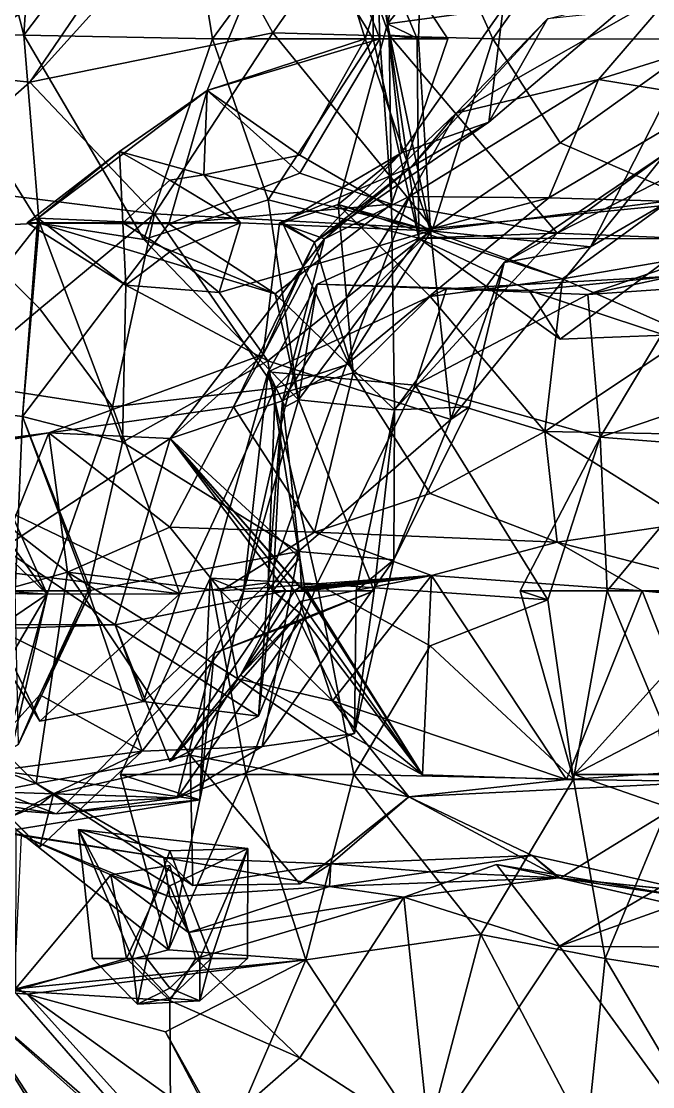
# Model space of a CAD drawing. Extents: x 290034 to 295698, y 4553723 to 4561693.
# Drawn here: x 291581.7 to 291642.9, y 4554101.5 to 4554204.7 of the extents above; entities that cross this region are included whole.
import ezdxf

# ---------------------------------------------------------------- set-up
doc = ezdxf.new("R2010")
doc.units = 0
doc.layers.add('Au_ppm_Pref_-_0_2', color=7, linetype='CONTINUOUS')

msp = doc.modelspace()

# ---------------------------------------------------------------- linework, layer by layer
at = {"layer": 'Au_ppm_Pref_-_0_2'}
for points in [[(291600.24, 4554202.98, 1851.13), (291581.96, 4554203.34, 1847.26), (291596.99, 4554223.21, 1848.09)], [(291596.99, 4554223.21, 1848.09), (291581.96, 4554203.34, 1847.26), (291583.1, 4554220.79, 1847.13)], [(291608.73, 4554214.54, 1850.98), (291600.24, 4554202.98, 1851.13), (291596.99, 4554223.21, 1848.09)], [(291617.37, 4554203.33, 1841.21), (291615.85, 4554213.05, 1847.13), (291610.17, 4554223.35, 1841.2)], [(291617.37, 4554203.33, 1841.21), (291610.17, 4554223.35, 1841.2), (291616.14, 4554213.46, 1835.25)], [(291618.92, 4554221.85, 1774.33), (291598.84, 4554216.85, 1778.45), (291606.11, 4554203.57, 1774.91)], [(291627.41, 4554202.98, 1772.78), (291618.92, 4554221.85, 1774.33), (291606.11, 4554203.57, 1774.91)], [(291628.43, 4554205.97, 1810.51), (291617.22, 4554204.45, 1817.51), (291631.99, 4554222.59, 1817.15)], [(291631.99, 4554222.59, 1817.15), (291617.22, 4554204.45, 1817.51), (291620.8, 4554220.85, 1823.25)], [(291638.33, 4554218.37, 1771.34), (291618.92, 4554221.85, 1774.33), (291627.41, 4554202.98, 1772.78)], [(291577.48, 4554220.79, 1844.04), (291581.96, 4554203.34, 1847.26), (291571.96, 4554203.54, 1840.54)], [(291581.96, 4554203.34, 1847.26), (291577.48, 4554220.79, 1844.04), (291583.1, 4554220.79, 1847.13)], [(291599.73, 4554197.97, 1828.36), (291616.46, 4554202.98, 1831.6), (291609.36, 4554221.24, 1828.98)], [(291609.36, 4554221.24, 1828.98), (291615.05, 4554202.98, 1826.35), (291599.73, 4554197.97, 1828.36)], [(291616.46, 4554202.98, 1831.6), (291616.14, 4554213.46, 1835.25), (291609.36, 4554221.24, 1828.98)], [(291615.05, 4554202.98, 1826.35), (291609.36, 4554221.24, 1828.98), (291620.8, 4554220.85, 1823.25)], [(291615.05, 4554202.98, 1826.35), (291620.8, 4554220.85, 1823.25), (291620.2, 4554202.98, 1823.37)], [(291620.2, 4554202.98, 1823.37), (291620.8, 4554220.85, 1823.25), (291617.22, 4554204.45, 1817.51)], [(291653.54, 4554220.79, 1767.29), (291638.33, 4554218.37, 1771.34), (291647.96, 4554202.96, 1770.44)], [(291647.96, 4554202.96, 1770.44), (291638.33, 4554218.37, 1771.34), (291627.41, 4554202.98, 1772.78)], [(291590.67, 4554210.69, 1781.8), (291582.54, 4554198.78, 1776.79), (291598.84, 4554216.85, 1778.45)], [(291598.84, 4554216.85, 1778.45), (291582.54, 4554198.78, 1776.79), (291606.11, 4554203.57, 1774.91)], [(291615.83, 4554202.98, 1850.48), (291600.24, 4554202.98, 1851.13), (291608.73, 4554214.54, 1850.98)], [(291615.85, 4554213.05, 1847.13), (291615.83, 4554202.98, 1850.48), (291608.73, 4554214.54, 1850.98)], [(291578.54, 4554210.04, 1787.74), (291572.04, 4554199.88, 1781.64), (291583.53, 4554212.69, 1784.5)], [(291590.67, 4554210.69, 1781.8), (291583.53, 4554212.69, 1784.5), (291572.04, 4554199.88, 1781.64)], [(291615.85, 4554213.05, 1847.13), (291620.1, 4554202.98, 1847.13), (291615.83, 4554202.98, 1850.48)], [(291617.37, 4554203.33, 1841.21), (291620.1, 4554202.98, 1847.13), (291615.85, 4554213.05, 1847.13)], [(291617.37, 4554203.33, 1841.21), (291616.14, 4554213.46, 1835.25), (291623.04, 4554202.98, 1835.25)], [(291616.46, 4554202.98, 1831.6), (291623.04, 4554202.98, 1835.25), (291616.14, 4554213.46, 1835.25)], [(291590.67, 4554210.69, 1781.8), (291572.04, 4554199.88, 1781.64), (291582.54, 4554198.78, 1776.79)], [(291632.72, 4554204.92, 1799.31), (291645.41, 4554208.08, 1793.42), (291623.87, 4554195.8, 1794.87)], [(291623.87, 4554195.8, 1794.87), (291645.41, 4554208.08, 1793.42), (291637.65, 4554199.06, 1789.16)], [(291637.65, 4554199.06, 1789.16), (291645.41, 4554208.08, 1793.42), (291658.54, 4554205.59, 1787.74)], [(291628.43, 4554205.97, 1810.51), (291618.57, 4554191.94, 1810.53), (291617.22, 4554204.45, 1817.51)], [(291628.43, 4554205.97, 1810.51), (291627.02, 4554194.92, 1805.55), (291618.57, 4554191.94, 1810.53)], [(291628.43, 4554205.97, 1810.51), (291639.68, 4554205.68, 1805.55), (291627.02, 4554194.92, 1805.55)], [(291632.72, 4554204.92, 1799.31), (291627.02, 4554194.92, 1805.55), (291639.68, 4554205.68, 1805.55)], [(291649.08, 4554197.17, 1782.53), (291637.65, 4554199.06, 1789.16), (291658.54, 4554205.59, 1787.74)], [(291621.39, 4554184.39, 1822.92), (291617.22, 4554204.45, 1817.51), (291612.43, 4554186.94, 1817.19)], [(291618.57, 4554191.94, 1810.53), (291612.43, 4554186.94, 1817.19), (291617.22, 4554204.45, 1817.51)], [(291621.39, 4554184.39, 1822.92), (291620.2, 4554202.98, 1823.37), (291617.22, 4554204.45, 1817.51)], [(291632.72, 4554204.92, 1799.31), (291619.53, 4554190.6, 1800.58), (291627.02, 4554194.92, 1805.55)], [(291632.72, 4554204.92, 1799.31), (291623.87, 4554195.8, 1794.87), (291619.53, 4554190.6, 1800.58)], [(291571.96, 4554203.54, 1840.54), (291583.47, 4554185.14, 1841.18), (291556.09, 4554183.66, 1839.88)], [(291583.47, 4554185.14, 1841.18), (291571.96, 4554203.54, 1840.54), (291581.96, 4554203.34, 1847.26)], [(291583.47, 4554185.14, 1841.18), (291581.96, 4554203.34, 1847.26), (291593.6, 4554183.54, 1847.83)], [(291600.24, 4554202.98, 1851.13), (291593.6, 4554183.54, 1847.83), (291581.96, 4554203.34, 1847.26)], [(291582.54, 4554198.78, 1776.79), (291594.64, 4554186.03, 1774.31), (291606.11, 4554203.57, 1774.91)], [(291594.64, 4554186.03, 1774.31), (291621.61, 4554184.6, 1775.87), (291606.11, 4554203.57, 1774.91)], [(291627.41, 4554202.98, 1772.78), (291606.11, 4554203.57, 1774.91), (291621.61, 4554184.6, 1775.87)], [(291617.37, 4554203.33, 1841.21), (291633.65, 4554184.17, 1841.11), (291620.24, 4554183.66, 1846.72)], [(291617.37, 4554203.33, 1841.21), (291620.24, 4554183.66, 1846.72), (291620.1, 4554202.98, 1847.13)], [(291617.37, 4554203.33, 1841.21), (291617.6, 4554186.97, 1836.41), (291633.65, 4554184.17, 1841.11)], [(291617.37, 4554203.33, 1841.21), (291623.04, 4554202.98, 1835.25), (291617.6, 4554186.97, 1836.41)], [(291605.66, 4554187.38, 1850.88), (291593.6, 4554183.54, 1847.83), (291600.24, 4554202.98, 1851.13)], [(291616.46, 4554202.98, 1831.6), (291599.73, 4554197.97, 1828.36), (291608.73, 4554189.97, 1830.92)], [(291615.05, 4554202.98, 1826.35), (291608.73, 4554191.73, 1827.12), (291599.73, 4554197.97, 1828.36)], [(291605.66, 4554187.38, 1850.88), (291600.24, 4554202.98, 1851.13), (291615.83, 4554202.98, 1850.48)], [(291605.66, 4554187.38, 1850.88), (291615.83, 4554202.98, 1850.48), (291620.24, 4554183.66, 1846.72)], [(291616.46, 4554202.98, 1831.6), (291608.73, 4554189.97, 1830.92), (291617.6, 4554186.97, 1836.41)], [(291615.05, 4554202.98, 1826.35), (291621.39, 4554184.39, 1822.92), (291608.73, 4554191.73, 1827.12)], [(291615.05, 4554202.98, 1826.35), (291620.2, 4554202.98, 1823.37), (291621.39, 4554184.39, 1822.92)], [(291620.24, 4554183.66, 1846.72), (291615.83, 4554202.98, 1850.48), (291620.1, 4554202.98, 1847.13)], [(291616.46, 4554202.98, 1831.6), (291617.6, 4554186.97, 1836.41), (291623.04, 4554202.98, 1835.25)], [(291633.93, 4554192.91, 1772.5), (291627.41, 4554202.98, 1772.78), (291621.61, 4554184.6, 1775.87)], [(291647.96, 4554202.96, 1770.44), (291627.41, 4554202.98, 1772.78), (291633.93, 4554192.91, 1772.5)], [(291647.96, 4554202.96, 1770.44), (291633.93, 4554192.91, 1772.5), (291647.31, 4554187.17, 1775.74)], [(291636.88, 4554182.82, 1829.34), (291647.05, 4554202.8, 1829.1), (291644.15, 4554191.89, 1836.37)], [(291636.88, 4554182.82, 1829.34), (291644.54, 4554187.3, 1822.59), (291647.05, 4554202.8, 1829.1)], [(291571.33, 4554188.94, 1774.41), (291582.54, 4554198.78, 1776.79), (291572.04, 4554199.88, 1781.64)], [(291619.32, 4554187.7, 1787.12), (291623.87, 4554195.8, 1794.87), (291637.65, 4554199.06, 1789.16)], [(291619.32, 4554187.7, 1787.12), (291637.65, 4554199.06, 1789.16), (291632.85, 4554187.57, 1781.69)], [(291632.85, 4554187.57, 1781.69), (291637.65, 4554199.06, 1789.16), (291649.08, 4554197.17, 1782.53)], [(291571.33, 4554188.94, 1774.41), (291594.64, 4554186.03, 1774.31), (291582.54, 4554198.78, 1776.79)], [(291583.34, 4554185.6, 1829.16), (291596.01, 4554185.05, 1835.16), (291599.73, 4554197.97, 1828.36)], [(291583.34, 4554185.6, 1829.16), (291599.73, 4554197.97, 1828.36), (291591.24, 4554192.07, 1823.37)], [(291599.73, 4554197.97, 1828.36), (291599.42, 4554189.81, 1823.37), (291591.24, 4554192.07, 1823.37)], [(291596.01, 4554185.05, 1835.16), (291608.73, 4554189.97, 1830.92), (291599.73, 4554197.97, 1828.36)], [(291608.73, 4554191.73, 1827.12), (291599.42, 4554189.81, 1823.37), (291599.73, 4554197.97, 1828.36)], [(291647.31, 4554187.17, 1775.74), (291632.85, 4554187.57, 1781.69), (291649.08, 4554197.17, 1782.53)], [(291619.53, 4554190.6, 1800.58), (291610.13, 4554183.3, 1805.14), (291627.02, 4554194.92, 1805.55)], [(291618.57, 4554191.94, 1810.53), (291627.02, 4554194.92, 1805.55), (291610.13, 4554183.3, 1805.14)], [(291611.11, 4554183.61, 1793.51), (291619.53, 4554190.6, 1800.58), (291623.87, 4554195.8, 1794.87)], [(291619.32, 4554187.7, 1787.12), (291611.11, 4554183.61, 1793.51), (291623.87, 4554195.8, 1794.87)], [(291647.02, 4554183.61, 1847.12), (291633.65, 4554184.17, 1841.11), (291652.9, 4554193.96, 1841.19)], [(291644.15, 4554191.89, 1836.37), (291652.9, 4554193.96, 1841.19), (291633.65, 4554184.17, 1841.11)], [(291633.93, 4554192.91, 1772.5), (291621.61, 4554184.6, 1775.87), (291647.31, 4554187.17, 1775.74)], [(291583.34, 4554185.6, 1829.16), (291591.24, 4554192.07, 1823.37), (291582.3, 4554185.16, 1823.37)], [(291591.24, 4554192.07, 1823.37), (291591.57, 4554185.16, 1821.22), (291582.3, 4554185.16, 1823.37)], [(291599.42, 4554189.81, 1823.37), (291596.13, 4554189.3, 1821.99), (291591.24, 4554192.07, 1823.37)], [(291591.24, 4554192.07, 1823.37), (291596.13, 4554189.3, 1821.99), (291591.57, 4554185.16, 1821.22)], [(291612.43, 4554186.94, 1817.19), (291618.57, 4554191.94, 1810.53), (291607.02, 4554185.16, 1811.49)], [(291618.57, 4554191.94, 1810.53), (291610.13, 4554183.3, 1805.14), (291607.02, 4554185.16, 1811.49)], [(291633.65, 4554184.17, 1841.11), (291628.52, 4554181.32, 1835.25), (291644.15, 4554191.89, 1836.37)], [(291628.52, 4554181.32, 1835.25), (291636.88, 4554182.82, 1829.34), (291644.15, 4554191.89, 1836.37)], [(291608.73, 4554191.73, 1827.12), (291621.39, 4554184.39, 1822.92), (291599.42, 4554189.81, 1823.37)], [(291608.73, 4554189.97, 1830.92), (291596.01, 4554185.05, 1835.16), (291617.6, 4554186.97, 1836.41)], [(291599.42, 4554189.81, 1823.37), (291602.98, 4554185.16, 1820.14), (291596.13, 4554189.3, 1821.99)], [(291602.98, 4554185.16, 1820.14), (291599.42, 4554189.81, 1823.37), (291621.39, 4554184.39, 1822.92)], [(291611.11, 4554183.61, 1793.51), (291606.74, 4554185.16, 1799.62), (291619.53, 4554190.6, 1800.58)], [(291606.74, 4554185.16, 1799.62), (291610.13, 4554183.3, 1805.14), (291619.53, 4554190.6, 1800.58)], [(291575.08, 4554169.72, 1769.28), (291583.53, 4554176.83, 1772.69), (291571.33, 4554188.94, 1774.41)], [(291583.53, 4554176.83, 1772.69), (291594.64, 4554186.03, 1774.31), (291571.33, 4554188.94, 1774.41)], [(291596.13, 4554189.3, 1821.99), (291602.98, 4554185.16, 1820.14), (291591.57, 4554185.16, 1821.22)], [(291607.03, 4554167.93, 1787.89), (291611.11, 4554183.61, 1793.51), (291619.32, 4554187.7, 1787.12)], [(291607.03, 4554167.93, 1787.89), (291619.32, 4554187.7, 1787.12), (291613.21, 4554171.39, 1781.8)], [(291619.32, 4554187.7, 1787.12), (291632.85, 4554187.57, 1781.69), (291613.21, 4554171.39, 1781.8)], [(291593.6, 4554183.54, 1847.83), (291605.66, 4554187.38, 1850.88), (291608.58, 4554168.02, 1847.06)], [(291606.31, 4554178.27, 1840.04), (291617.6, 4554186.97, 1836.41), (291596.01, 4554185.05, 1835.16)], [(291605.66, 4554187.38, 1850.88), (291620.24, 4554183.66, 1846.72), (291608.58, 4554168.02, 1847.06)], [(291606.31, 4554178.27, 1840.04), (291617.88, 4554167.03, 1840.29), (291617.6, 4554186.97, 1836.41)], [(291612.43, 4554186.94, 1817.19), (291607.02, 4554185.16, 1811.49), (291613.88, 4554170.64, 1810.17)], [(291621.39, 4554184.39, 1822.92), (291612.43, 4554186.94, 1817.19), (291634.17, 4554179.72, 1818.19)], [(291612.43, 4554186.94, 1817.19), (291613.88, 4554170.64, 1810.17), (291621.33, 4554178.03, 1813.87)], [(291634.17, 4554179.72, 1818.19), (291612.43, 4554186.94, 1817.19), (291621.33, 4554178.03, 1813.87)], [(291613.21, 4554171.39, 1781.8), (291632.85, 4554187.57, 1781.69), (291621.61, 4554184.6, 1775.87)], [(291633.65, 4554184.17, 1841.11), (291617.6, 4554186.97, 1836.41), (291617.88, 4554167.03, 1840.29)], [(291621.39, 4554184.39, 1822.92), (291644.54, 4554187.3, 1822.59), (291636.88, 4554182.82, 1829.34)], [(291621.39, 4554184.39, 1822.92), (291634.17, 4554179.72, 1818.19), (291644.54, 4554187.3, 1822.59)], [(291647.31, 4554187.17, 1775.74), (291621.61, 4554184.6, 1775.87), (291632.85, 4554187.57, 1781.69)], [(291644.54, 4554187.3, 1822.59), (291634.17, 4554179.72, 1818.19), (291659.28, 4554184.03, 1818.15)], [(291583.53, 4554176.83, 1772.69), (291590.57, 4554167.34, 1772.54), (291594.64, 4554186.03, 1774.31)], [(291594.64, 4554186.03, 1774.31), (291590.57, 4554167.34, 1772.54), (291606.31, 4554169.15, 1776.2)], [(291606.31, 4554169.15, 1776.2), (291621.61, 4554184.6, 1775.87), (291594.64, 4554186.03, 1774.31)], [(291646.52, 4554178.91, 1868.81), (291636.61, 4554178.23, 1863.9), (291658.8, 4554185.8, 1864.84)], [(291636.61, 4554178.23, 1863.9), (291644.89, 4554179.98, 1859.97), (291658.8, 4554185.8, 1864.84)], [(291556.09, 4554183.66, 1839.88), (291583.47, 4554185.14, 1841.18), (291569.92, 4554167.87, 1839.72)], [(291569.92, 4554167.87, 1839.72), (291583.47, 4554185.14, 1841.18), (291581.84, 4554166.41, 1834.7)], [(291581.84, 4554166.41, 1834.7), (291596.01, 4554185.05, 1835.16), (291583.34, 4554185.6, 1829.16)], [(291581.84, 4554166.41, 1834.7), (291583.34, 4554185.6, 1829.16), (291591.53, 4554163.92, 1828.2)], [(291583.47, 4554185.14, 1841.18), (291596.01, 4554185.05, 1835.16), (291581.84, 4554166.41, 1834.7)], [(291582.3, 4554185.16, 1823.37), (291591.85, 4554179.11, 1823.37), (291583.34, 4554185.6, 1829.16)], [(291591.85, 4554179.11, 1823.37), (291582.3, 4554185.16, 1823.37), (291591.57, 4554185.16, 1821.22)], [(291591.85, 4554179.11, 1823.37), (291591.53, 4554163.92, 1828.2), (291583.34, 4554185.6, 1829.16)], [(291583.47, 4554185.14, 1841.18), (291593.6, 4554183.54, 1847.83), (291606.31, 4554178.27, 1840.04)], [(291583.47, 4554185.14, 1841.18), (291606.31, 4554178.27, 1840.04), (291596.01, 4554185.05, 1835.16)], [(291591.85, 4554179.11, 1823.37), (291591.57, 4554185.16, 1821.22), (291596.13, 4554182.34, 1822.43)], [(291602.98, 4554185.16, 1820.14), (291596.13, 4554182.34, 1822.43), (291591.57, 4554185.16, 1821.22)], [(291600.9, 4554178.41, 1823.37), (291596.13, 4554182.34, 1822.43), (291602.98, 4554185.16, 1820.14)], [(291600.9, 4554178.41, 1823.37), (291602.98, 4554185.16, 1820.14), (291621.39, 4554184.39, 1822.92)], [(291605.16, 4554172.39, 1799.62), (291610.13, 4554183.3, 1805.14), (291606.74, 4554185.16, 1799.62)], [(291605.16, 4554172.39, 1799.62), (291606.74, 4554185.16, 1799.62), (291611.11, 4554183.61, 1793.51)], [(291606.31, 4554169.15, 1776.2), (291613.21, 4554171.39, 1781.8), (291621.61, 4554184.6, 1775.87)], [(291613.88, 4554170.64, 1810.17), (291607.02, 4554185.16, 1811.49), (291610.13, 4554183.3, 1805.14)], [(291596.15, 4554164.27, 1794.39), (291605.16, 4554172.39, 1799.62), (291611.11, 4554183.61, 1793.51)], [(291607.03, 4554167.93, 1787.89), (291596.15, 4554164.27, 1794.39), (291611.11, 4554183.61, 1793.51)], [(291605.6, 4554171.78, 1826.33), (291600.9, 4554178.41, 1823.37), (291621.39, 4554184.39, 1822.92)], [(291605.6, 4554171.78, 1826.33), (291621.39, 4554184.39, 1822.92), (291623.34, 4554166.12, 1829.04)], [(291620.24, 4554183.66, 1846.72), (291610.4, 4554179.21, 1854.26), (291608.58, 4554168.02, 1847.06)], [(291630.95, 4554178.59, 1853.85), (291610.4, 4554179.21, 1854.26), (291620.24, 4554183.66, 1846.72)], [(291633.65, 4554184.17, 1841.11), (291617.88, 4554167.03, 1840.29), (291628.52, 4554181.32, 1835.25)], [(291647.02, 4554183.61, 1847.12), (291620.24, 4554183.66, 1846.72), (291633.65, 4554184.17, 1841.11)], [(291633.93, 4554173.89, 1849.31), (291630.95, 4554178.59, 1853.85), (291620.24, 4554183.66, 1846.72)], [(291633.93, 4554173.89, 1849.31), (291620.24, 4554183.66, 1846.72), (291647.02, 4554183.61, 1847.12)], [(291623.34, 4554166.12, 1829.04), (291621.39, 4554184.39, 1822.92), (291636.88, 4554182.82, 1829.34)], [(291644.09, 4554174.27, 1854.23), (291633.93, 4554173.89, 1849.31), (291647.02, 4554183.61, 1847.12)], [(291634.17, 4554179.72, 1818.19), (291646.52, 4554174.28, 1815.12), (291659.28, 4554184.03, 1818.15)], [(291593.6, 4554183.54, 1847.83), (291608.58, 4554168.02, 1847.06), (291606.31, 4554178.27, 1840.04)], [(291605.16, 4554172.39, 1799.62), (291602.29, 4554167.34, 1804.18), (291610.13, 4554183.3, 1805.14)], [(291602.29, 4554167.34, 1804.18), (291613.88, 4554170.64, 1810.17), (291610.13, 4554183.3, 1805.14)], [(291623.34, 4554166.12, 1829.04), (291636.88, 4554182.82, 1829.34), (291628.52, 4554181.32, 1835.25)], [(291591.85, 4554179.11, 1823.37), (291596.13, 4554182.34, 1822.43), (291600.9, 4554178.41, 1823.37)], [(291625.16, 4554167.34, 1835.25), (291628.52, 4554181.32, 1835.25), (291617.88, 4554167.03, 1840.29)], [(291625.16, 4554167.34, 1835.25), (291623.34, 4554166.12, 1829.04), (291628.52, 4554181.32, 1835.25)], [(291634.17, 4554179.72, 1818.19), (291621.33, 4554178.03, 1813.87), (291632.44, 4554164.96, 1812.08)], [(291630.95, 4554178.59, 1853.85), (291644.89, 4554179.98, 1859.97), (291622.94, 4554178.75, 1857.63)], [(291622.94, 4554178.75, 1857.63), (291644.89, 4554179.98, 1859.97), (291636.61, 4554178.23, 1863.9)], [(291630.95, 4554178.59, 1853.85), (291644.09, 4554174.27, 1854.23), (291644.89, 4554179.98, 1859.97)], [(291634.17, 4554179.72, 1818.19), (291632.44, 4554164.96, 1812.08), (291646.52, 4554174.28, 1815.12)], [(291591.85, 4554179.11, 1823.37), (291605.6, 4554171.78, 1826.33), (291591.53, 4554163.92, 1828.2)], [(291591.85, 4554179.11, 1823.37), (291600.9, 4554178.41, 1823.37), (291605.6, 4554171.78, 1826.33)], [(291605.65, 4554170.71, 1859.41), (291607.28, 4554167.34, 1853.07), (291610.4, 4554179.21, 1854.26)], [(291622.94, 4554178.75, 1857.63), (291605.65, 4554170.71, 1859.41), (291610.4, 4554179.21, 1854.26)], [(291619.89, 4554169.44, 1865.8), (291605.65, 4554170.71, 1859.41), (291622.94, 4554178.75, 1857.63)], [(291607.28, 4554167.34, 1853.07), (291608.58, 4554168.02, 1847.06), (291610.4, 4554179.21, 1854.26)], [(291630.95, 4554178.59, 1853.85), (291622.94, 4554178.75, 1857.63), (291610.4, 4554179.21, 1854.26)], [(291636.61, 4554178.23, 1863.9), (291619.89, 4554169.44, 1865.8), (291622.94, 4554178.75, 1857.63)], [(291630.95, 4554178.59, 1853.85), (291633.93, 4554173.89, 1849.31), (291644.09, 4554174.27, 1854.23)], [(291636.61, 4554178.23, 1863.9), (291646.52, 4554178.91, 1868.81), (291637.83, 4554164.4, 1870.02)], [(291637.83, 4554164.4, 1870.02), (291646.52, 4554178.91, 1868.81), (291656.54, 4554170.66, 1872.12)], [(291608.58, 4554168.02, 1847.06), (291617.88, 4554167.03, 1840.29), (291606.31, 4554178.27, 1840.04)], [(291632.44, 4554164.96, 1812.08), (291621.33, 4554178.03, 1813.87), (291613.88, 4554170.64, 1810.17)], [(291636.61, 4554178.23, 1863.9), (291637.83, 4554164.4, 1870.02), (291619.89, 4554169.44, 1865.8)], [(291583.53, 4554176.83, 1772.69), (291575.08, 4554169.72, 1769.28), (291590.57, 4554167.34, 1772.54)], [(291632.44, 4554164.96, 1812.08), (291659.97, 4554164.43, 1812.1), (291646.52, 4554174.28, 1815.12)], [(291596.15, 4554164.27, 1794.39), (291584.38, 4554164.82, 1799.53), (291605.16, 4554172.39, 1799.62)], [(291584.38, 4554164.82, 1799.53), (291602.29, 4554167.34, 1804.18), (291605.16, 4554172.39, 1799.62)], [(291608.57, 4554153.33, 1829.84), (291591.53, 4554163.92, 1828.2), (291605.6, 4554171.78, 1826.33)], [(291623.34, 4554166.12, 1829.04), (291608.57, 4554153.33, 1829.84), (291605.6, 4554171.78, 1826.33)], [(291607.03, 4554167.93, 1787.89), (291613.21, 4554171.39, 1781.8), (291605.64, 4554150.28, 1782.18)], [(291605.64, 4554150.28, 1782.18), (291613.21, 4554171.39, 1781.8), (291606.31, 4554169.15, 1776.2)], [(291605.65, 4554170.71, 1859.41), (291600.03, 4554150.75, 1859.01), (291603.24, 4554149.44, 1853.16)], [(291610.41, 4554150.2, 1864.67), (291600.03, 4554150.75, 1859.01), (291605.65, 4554170.71, 1859.41)], [(291610.12, 4554155.2, 1804.32), (291613.88, 4554170.64, 1810.17), (291602.29, 4554167.34, 1804.18)], [(291607.28, 4554167.34, 1853.07), (291605.65, 4554170.71, 1859.41), (291603.24, 4554149.44, 1853.16)], [(291605.65, 4554170.71, 1859.41), (291619.89, 4554169.44, 1865.8), (291610.41, 4554150.2, 1864.67)], [(291610.12, 4554155.2, 1804.32), (291621.33, 4554158.93, 1808.36), (291613.88, 4554170.64, 1810.17)], [(291613.88, 4554170.64, 1810.17), (291621.33, 4554158.93, 1808.36), (291632.44, 4554164.96, 1812.08)], [(291650.16, 4554163.43, 1875.32), (291637.83, 4554164.4, 1870.02), (291656.54, 4554170.66, 1872.12)], [(291584.24, 4554149.17, 1770.07), (291575.08, 4554169.72, 1769.28), (291570.61, 4554150.14, 1763.89)], [(291584.24, 4554149.17, 1770.07), (291590.57, 4554167.34, 1772.54), (291575.08, 4554169.72, 1769.28)], [(291590.57, 4554167.34, 1772.54), (291597.1, 4554149.22, 1775.98), (291606.31, 4554169.15, 1776.2)], [(291605.64, 4554150.28, 1782.18), (291606.31, 4554169.15, 1776.2), (291597.1, 4554149.22, 1775.98)], [(291619.89, 4554169.44, 1865.8), (291632.75, 4554148.62, 1866.97), (291610.41, 4554150.2, 1864.67)], [(291637.83, 4554164.4, 1870.02), (291632.75, 4554148.62, 1866.97), (291619.89, 4554169.44, 1865.8)], [(291581.84, 4554166.41, 1834.7), (291581.14, 4554149.52, 1840.07), (291569.92, 4554167.87, 1839.72)], [(291584.24, 4554149.17, 1770.07), (291597.1, 4554149.22, 1775.98), (291590.57, 4554167.34, 1772.54)], [(291602.29, 4554167.34, 1804.18), (291584.38, 4554164.82, 1799.53), (291596.13, 4554155.66, 1801.66)], [(291610.12, 4554155.2, 1804.32), (291602.29, 4554167.34, 1804.18), (291596.13, 4554155.66, 1801.66)], [(291608.73, 4554152.72, 1792.61), (291596.15, 4554164.27, 1794.39), (291607.03, 4554167.93, 1787.89)], [(291603.24, 4554149.44, 1853.16), (291608.58, 4554168.02, 1847.06), (291607.28, 4554167.34, 1853.07)], [(291608.58, 4554168.02, 1847.06), (291603.24, 4554149.44, 1853.16), (291615.93, 4554149.52, 1845.88)], [(291606.1, 4554149.52, 1787.74), (291607.03, 4554167.93, 1787.89), (291605.64, 4554150.28, 1782.18)], [(291608.73, 4554152.72, 1792.61), (291607.03, 4554167.93, 1787.89), (291606.1, 4554149.52, 1787.74)], [(291608.58, 4554168.02, 1847.06), (291615.93, 4554149.52, 1845.88), (291617.88, 4554167.03, 1840.29)], [(291625.16, 4554167.34, 1835.25), (291617.88, 4554167.03, 1840.29), (291617.83, 4554152.5, 1835.29)], [(291625.16, 4554167.34, 1835.25), (291617.83, 4554152.5, 1835.29), (291623.34, 4554166.12, 1829.04)], [(291581.84, 4554166.41, 1834.7), (291588.46, 4554149.52, 1835.25), (291581.14, 4554149.52, 1840.07)], [(291588.21, 4554149.52, 1831.52), (291588.46, 4554149.52, 1835.25), (291581.84, 4554166.41, 1834.7)], [(291591.53, 4554163.92, 1828.2), (291588.21, 4554149.52, 1831.52), (291581.84, 4554166.41, 1834.7)], [(291608.57, 4554153.33, 1829.84), (291623.34, 4554166.12, 1829.04), (291617.83, 4554152.5, 1835.29)], [(291617.88, 4554167.03, 1840.29), (291615.93, 4554149.52, 1845.88), (291614.16, 4554149.52, 1841.19)], [(291617.88, 4554167.03, 1840.29), (291614.16, 4554149.52, 1841.19), (291617.83, 4554152.5, 1835.29)], [(291571.77, 4554162.59, 1805.19), (291584.38, 4554164.82, 1799.53), (291557.61, 4554161.36, 1799.52)], [(291584.38, 4554164.82, 1799.53), (291568.93, 4554162.5, 1794.35), (291557.61, 4554161.36, 1799.52)], [(291579.93, 4554153.63, 1792.29), (291568.93, 4554162.5, 1794.35), (291584.38, 4554164.82, 1799.53)], [(291571.77, 4554162.59, 1805.19), (291586.19, 4554151.3, 1806.23), (291584.38, 4554164.82, 1799.53)], [(291579.93, 4554153.63, 1792.29), (291584.38, 4554164.82, 1799.53), (291596.15, 4554164.27, 1794.39)], [(291596.15, 4554164.27, 1794.39), (291590.81, 4554146.2, 1789.14), (291579.93, 4554153.63, 1792.29)], [(291596.13, 4554155.66, 1801.66), (291584.38, 4554164.82, 1799.53), (291586.19, 4554151.3, 1806.23)], [(291607.35, 4554149.52, 1793.68), (291590.81, 4554146.2, 1789.14), (291596.15, 4554164.27, 1794.39)], [(291607.35, 4554149.52, 1793.68), (291596.15, 4554164.27, 1794.39), (291608.21, 4554149.52, 1793.92)], [(291608.73, 4554149.86, 1793.79), (291608.21, 4554149.52, 1793.92), (291596.15, 4554164.27, 1794.39)], [(291608.87, 4554149.72, 1793.68), (291608.73, 4554149.86, 1793.79), (291596.15, 4554164.27, 1794.39)], [(291608.73, 4554152.72, 1792.61), (291608.87, 4554149.72, 1793.68), (291596.15, 4554164.27, 1794.39)], [(291621.33, 4554158.93, 1808.36), (291633.65, 4554154.23, 1805.86), (291632.44, 4554164.96, 1812.08)], [(291630.05, 4554149.52, 1870.89), (291637.83, 4554164.4, 1870.02), (291638.48, 4554149.52, 1876.27)], [(291630.05, 4554149.52, 1870.89), (291632.75, 4554148.62, 1866.97), (291637.83, 4554164.4, 1870.02)], [(291632.44, 4554164.96, 1812.08), (291633.65, 4554154.23, 1805.86), (291646.52, 4554156.08, 1809.31)], [(291646.52, 4554156.08, 1809.31), (291659.97, 4554164.43, 1812.1), (291632.44, 4554164.96, 1812.08)], [(291637.83, 4554164.4, 1870.02), (291650.16, 4554163.43, 1875.32), (291638.48, 4554149.52, 1876.27)], [(291588.21, 4554149.52, 1831.52), (291591.53, 4554163.92, 1828.2), (291608.57, 4554153.33, 1829.84)], [(291638.48, 4554149.52, 1876.27), (291650.16, 4554163.43, 1875.32), (291651.13, 4554149.52, 1880.6)], [(291570.93, 4554161.94, 1771.72), (291584.24, 4554149.17, 1770.07), (291564.67, 4554149.52, 1772.91)], [(291567.89, 4554146.17, 1808.94), (291586.19, 4554151.3, 1806.23), (291571.77, 4554162.59, 1805.19)], [(291577.39, 4554158.66, 1775.86), (291584.24, 4554149.17, 1770.07), (291570.93, 4554161.94, 1771.72)], [(291633.65, 4554154.23, 1805.86), (291621.33, 4554158.93, 1808.36), (291610.12, 4554155.2, 1804.32)], [(291574.01, 4554152.09, 1778.16), (291597.1, 4554149.22, 1775.98), (291577.39, 4554158.66, 1775.86)], [(291597.1, 4554149.22, 1775.98), (291584.24, 4554149.17, 1770.07), (291577.39, 4554158.66, 1775.86)], [(291646.52, 4554156.08, 1809.31), (291633.65, 4554154.23, 1805.86), (291657.7, 4554147.97, 1806.88)], [(291601.05, 4554149.52, 1801.93), (291596.13, 4554155.66, 1801.66), (291586.19, 4554151.3, 1806.23)], [(291610.12, 4554155.2, 1804.32), (291596.13, 4554155.66, 1801.66), (291601.05, 4554149.52, 1801.93)], [(291601.05, 4554149.52, 1801.93), (291621.47, 4554151, 1799.31), (291610.12, 4554155.2, 1804.32)], [(291621.47, 4554151, 1799.31), (291633.65, 4554154.23, 1805.86), (291610.12, 4554155.2, 1804.32)], [(291579.93, 4554153.63, 1792.29), (291590.81, 4554146.2, 1789.14), (291568.83, 4554146.27, 1787.48)], [(291641.89, 4554149.52, 1801.8), (291633.65, 4554154.23, 1805.86), (291621.47, 4554151, 1799.31)], [(291641.89, 4554149.52, 1801.8), (291657.7, 4554147.97, 1806.88), (291633.65, 4554154.23, 1805.86)], [(291588.21, 4554149.52, 1831.52), (291608.57, 4554153.33, 1829.84), (291593.43, 4554133.97, 1831.34)], [(291593.43, 4554133.97, 1831.34), (291608.57, 4554153.33, 1829.84), (291605.05, 4554134.43, 1836.4)], [(291605.05, 4554134.43, 1836.4), (291608.57, 4554153.33, 1829.84), (291617.83, 4554152.5, 1835.29)], [(291608.73, 4554152.72, 1792.61), (291606.1, 4554149.52, 1787.74), (291609.24, 4554149.52, 1793.43)], [(291608.87, 4554149.72, 1793.68), (291608.73, 4554152.72, 1792.61), (291609.24, 4554149.52, 1793.43)], [(291583.53, 4554136.87, 1777.58), (291574.01, 4554152.09, 1778.16), (291579.26, 4554145.82, 1782.5)], [(291583.53, 4554136.87, 1777.58), (291597.1, 4554149.22, 1775.98), (291574.01, 4554152.09, 1778.16)], [(291605.05, 4554134.43, 1836.4), (291617.83, 4554152.5, 1835.29), (291614.02, 4554135.7, 1841.19)], [(291617.83, 4554152.5, 1835.29), (291614.16, 4554149.52, 1841.19), (291614.02, 4554135.7, 1841.19)], [(291586.19, 4554151.3, 1806.23), (291567.89, 4554146.17, 1808.94), (291583.18, 4554130.85, 1810.96)], [(291598.09, 4554133.59, 1807.11), (291586.19, 4554151.3, 1806.23), (291583.18, 4554130.85, 1810.96)], [(291598.09, 4554133.59, 1807.11), (291602.7, 4554140.99, 1805.55), (291586.19, 4554151.3, 1806.23)], [(291602.7, 4554140.99, 1805.55), (291601.05, 4554149.52, 1801.93), (291586.19, 4554151.3, 1806.23)], [(291603.53, 4554131.7, 1863.63), (291591.35, 4554131.7, 1859.01), (291600.03, 4554150.75, 1859.01)], [(291600.03, 4554150.75, 1859.01), (291591.35, 4554131.7, 1859.01), (291599.02, 4554129.26, 1852.73)], [(291600.03, 4554150.75, 1859.01), (291599.02, 4554129.26, 1852.73), (291603.24, 4554149.44, 1853.16)], [(291610.41, 4554150.2, 1864.67), (291603.53, 4554131.7, 1863.63), (291600.03, 4554150.75, 1859.01)], [(291611.87, 4554138.84, 1800.51), (291621.47, 4554151, 1799.31), (291601.05, 4554149.52, 1801.93)], [(291608.21, 4554149.52, 1793.92), (291608.73, 4554149.86, 1793.79), (291621.47, 4554151, 1799.31)], [(291608.73, 4554148.47, 1794.03), (291608.21, 4554149.52, 1793.92), (291621.47, 4554151, 1799.31)], [(291608.73, 4554149.86, 1793.79), (291608.87, 4554149.72, 1793.68), (291621.47, 4554151, 1799.31)], [(291608.73, 4554148.47, 1794.03), (291621.47, 4554151, 1799.31), (291611.87, 4554138.84, 1800.51)], [(291609.42, 4554149.52, 1793.68), (291621.47, 4554151, 1799.31), (291608.87, 4554149.72, 1793.68)], [(291620.6, 4554131.68, 1793.64), (291621.47, 4554151, 1799.31), (291609.42, 4554149.52, 1793.68)], [(291620.6, 4554131.68, 1793.64), (291634.57, 4554131.23, 1799.22), (291621.47, 4554151, 1799.31)], [(291634.57, 4554131.23, 1799.22), (291641.89, 4554149.52, 1801.8), (291621.47, 4554151, 1799.31)], [(291584.24, 4554149.17, 1770.07), (291570.93, 4554140.15, 1772.73), (291564.67, 4554149.52, 1772.91)], [(291570.61, 4554150.14, 1763.89), (291573.99, 4554131.7, 1768.48), (291584.24, 4554149.17, 1770.07)], [(291581.44, 4554134.66, 1835.25), (291581.14, 4554149.52, 1840.07), (291588.46, 4554149.52, 1835.25)], [(291583.53, 4554139.44, 1832.67), (291581.44, 4554134.66, 1835.25), (291588.46, 4554149.52, 1835.25)], [(291583.53, 4554139.44, 1832.67), (291588.21, 4554149.52, 1831.52), (291593.43, 4554133.97, 1831.34)], [(291583.53, 4554139.44, 1832.67), (291588.46, 4554149.52, 1835.25), (291588.21, 4554149.52, 1831.52)], [(291607.35, 4554149.52, 1793.68), (291596.13, 4554132.97, 1793.26), (291590.81, 4554146.2, 1789.14)], [(291604.72, 4554137.37, 1787.74), (291605.64, 4554150.28, 1782.18), (291593.57, 4554138.78, 1782.95)], [(291605.64, 4554150.28, 1782.18), (291597.1, 4554149.22, 1775.98), (291593.57, 4554138.78, 1782.95)], [(291607.35, 4554149.52, 1793.68), (291602.95, 4554141.34, 1793.68), (291596.13, 4554132.97, 1793.26)], [(291600.41, 4554143.47, 1847.13), (291615.93, 4554149.52, 1845.88), (291603.24, 4554149.44, 1853.16)], [(291600.41, 4554143.47, 1847.13), (291608.73, 4554146.58, 1842.17), (291615.93, 4554149.52, 1845.88)], [(291602.7, 4554140.99, 1805.55), (291611.87, 4554138.84, 1800.51), (291601.05, 4554149.52, 1801.93)], [(291607.35, 4554149.52, 1793.68), (291608.21, 4554149.52, 1793.92), (291602.95, 4554141.34, 1793.68)], [(291602.95, 4554141.34, 1793.68), (291608.21, 4554149.52, 1793.92), (291608.73, 4554148.47, 1794.03)], [(291610.41, 4554150.2, 1864.67), (291613.95, 4554131.7, 1868.42), (291603.53, 4554131.7, 1863.63)], [(291606.1, 4554149.52, 1787.74), (291605.64, 4554150.28, 1782.18), (291604.72, 4554137.37, 1787.74)], [(291608.73, 4554147.35, 1792.95), (291606.1, 4554149.52, 1787.74), (291604.72, 4554137.37, 1787.74)], [(291608.73, 4554147.35, 1792.95), (291609.24, 4554149.52, 1793.43), (291606.1, 4554149.52, 1787.74)], [(291608.73, 4554146.58, 1842.17), (291614.02, 4554135.7, 1841.19), (291615.93, 4554149.52, 1845.88)], [(291609.24, 4554149.52, 1793.43), (291608.73, 4554147.35, 1792.95), (291620.6, 4554131.68, 1793.64)], [(291609.42, 4554149.52, 1793.68), (291608.87, 4554149.72, 1793.68), (291609.24, 4554149.52, 1793.43)], [(291609.42, 4554149.52, 1793.68), (291609.24, 4554149.52, 1793.43), (291620.6, 4554131.68, 1793.64)], [(291621.33, 4554144.19, 1869.11), (291613.95, 4554131.7, 1868.42), (291610.41, 4554150.2, 1864.67)], [(291632.75, 4554148.62, 1866.97), (291621.33, 4554144.19, 1869.11), (291610.41, 4554150.2, 1864.67)], [(291614.02, 4554135.7, 1841.19), (291614.16, 4554149.52, 1841.19), (291615.93, 4554149.52, 1845.88)], [(291630.05, 4554149.52, 1870.89), (291638.48, 4554149.52, 1876.27), (291635.22, 4554131.25, 1870.45)], [(291630.05, 4554149.52, 1870.89), (291635.22, 4554131.25, 1870.45), (291632.75, 4554148.62, 1866.97)], [(291634.57, 4554131.23, 1799.22), (291649.14, 4554131.02, 1804.99), (291641.89, 4554149.52, 1801.8)], [(291635.22, 4554131.25, 1870.45), (291638.48, 4554149.52, 1876.27), (291645.82, 4554131.96, 1877.25)], [(291638.48, 4554149.52, 1876.27), (291651.13, 4554149.52, 1880.6), (291645.82, 4554131.96, 1877.25)], [(291641.89, 4554149.52, 1801.8), (291649.14, 4554131.02, 1804.99), (291657.7, 4554147.97, 1806.88)], [(291579.47, 4554131.7, 1773.95), (291570.93, 4554140.15, 1772.73), (291584.24, 4554149.17, 1770.07)], [(291573.99, 4554131.7, 1768.48), (291580.22, 4554131.7, 1769.92), (291584.24, 4554149.17, 1770.07)], [(291579.47, 4554131.7, 1773.95), (291584.24, 4554149.17, 1770.07), (291580.22, 4554131.7, 1769.92)], [(291583.53, 4554136.87, 1777.58), (291593.57, 4554138.78, 1782.95), (291597.1, 4554149.22, 1775.98)], [(291599.02, 4554129.26, 1852.73), (291600.41, 4554143.47, 1847.13), (291603.24, 4554149.44, 1853.16)], [(291602.95, 4554141.34, 1793.68), (291608.73, 4554148.47, 1794.03), (291620.6, 4554131.68, 1793.64)], [(291608.73, 4554148.47, 1794.03), (291611.87, 4554138.84, 1800.51), (291620.6, 4554131.68, 1793.64)], [(291621.33, 4554144.19, 1869.11), (291632.75, 4554148.62, 1866.97), (291635.22, 4554131.25, 1870.45)], [(291608.73, 4554147.35, 1792.95), (291604.72, 4554137.37, 1787.74), (291596.13, 4554132.97, 1793.26)], [(291608.73, 4554147.35, 1792.95), (291596.13, 4554132.97, 1793.26), (291602.95, 4554141.34, 1793.68)], [(291600.41, 4554143.47, 1847.13), (291596.83, 4554129.45, 1841.55), (291608.73, 4554146.58, 1842.17)], [(291608.73, 4554146.58, 1842.17), (291596.83, 4554129.45, 1841.55), (291614.02, 4554135.7, 1841.19)], [(291608.73, 4554147.35, 1792.95), (291602.95, 4554141.34, 1793.68), (291620.6, 4554131.68, 1793.64)], [(291561.18, 4554139.41, 1812.72), (291583.18, 4554130.85, 1810.96), (291567.89, 4554146.17, 1808.94)], [(291590.81, 4554146.2, 1789.14), (291579.26, 4554145.82, 1782.5), (291568.83, 4554146.27, 1787.48)], [(291579.26, 4554145.82, 1782.5), (291590.81, 4554146.2, 1789.14), (291593.57, 4554138.78, 1782.95)], [(291583.53, 4554136.87, 1777.58), (291579.26, 4554145.82, 1782.5), (291593.57, 4554138.78, 1782.95)], [(291596.13, 4554132.97, 1793.26), (291604.72, 4554137.37, 1787.74), (291590.81, 4554146.2, 1789.14)], [(291590.81, 4554146.2, 1789.14), (291604.72, 4554137.37, 1787.74), (291593.57, 4554138.78, 1782.95)], [(291585.09, 4554127.91, 1847.11), (291600.41, 4554143.47, 1847.13), (291599.02, 4554129.26, 1852.73)], [(291600.41, 4554143.47, 1847.13), (291585.09, 4554127.91, 1847.11), (291596.83, 4554129.45, 1841.55)], [(291621.33, 4554144.19, 1869.11), (291635.22, 4554131.25, 1870.45), (291613.95, 4554131.7, 1868.42)], [(291643.51, 4554135.97, 1853.07), (291646.52, 4554144.12, 1848.93), (291635.29, 4554131.7, 1847.77)], [(291646.52, 4554144.12, 1848.93), (291652.68, 4554131.7, 1850.17), (291635.29, 4554131.7, 1847.77)], [(291602.7, 4554140.99, 1805.55), (291598.09, 4554133.59, 1807.11), (291619.27, 4554129.56, 1805.01)], [(291602.7, 4554140.99, 1805.55), (291619.27, 4554129.56, 1805.01), (291611.87, 4554138.84, 1800.51)], [(291568.57, 4554127.96, 1816.99), (291583.18, 4554130.85, 1810.96), (291561.18, 4554139.41, 1812.72)], [(291581.44, 4554134.66, 1835.25), (291583.53, 4554139.44, 1832.67), (291576.53, 4554131.7, 1831.95)], [(291583.53, 4554139.44, 1832.67), (291593.43, 4554133.97, 1831.34), (291576.53, 4554131.7, 1831.95)], [(291620.6, 4554131.68, 1793.64), (291611.87, 4554138.84, 1800.51), (291634.57, 4554131.23, 1799.22)], [(291634.57, 4554131.23, 1799.22), (291611.87, 4554138.84, 1800.51), (291619.27, 4554129.56, 1805.01)], [(291605.05, 4554134.43, 1836.4), (291614.02, 4554135.7, 1841.19), (291596.83, 4554129.45, 1841.55)], [(291643.51, 4554135.97, 1853.07), (291635.29, 4554131.7, 1847.77), (291644.58, 4554128.47, 1852.84)], [(291584.84, 4554129.84, 1835.25), (291605.05, 4554134.43, 1836.4), (291596.83, 4554129.45, 1841.55)], [(291584.84, 4554129.84, 1835.25), (291593.43, 4554133.97, 1831.34), (291605.05, 4554134.43, 1836.4)], [(291558.73, 4554130.02, 1847.43), (291585.09, 4554127.91, 1847.11), (291571.07, 4554133.34, 1852.9)], [(291585.09, 4554127.91, 1847.11), (291599.02, 4554129.26, 1852.73), (291571.07, 4554133.34, 1852.9)], [(291599.02, 4554129.26, 1852.73), (291581.22, 4554126.37, 1858.32), (291571.07, 4554133.34, 1852.9)], [(291593.43, 4554133.97, 1831.34), (291583.53, 4554124.67, 1832.91), (291576.53, 4554131.7, 1831.95)], [(291598.09, 4554133.59, 1807.11), (291583.18, 4554130.85, 1810.96), (291598.35, 4554120.95, 1812.8)], [(291584.84, 4554129.84, 1835.25), (291583.53, 4554124.67, 1832.91), (291593.43, 4554133.97, 1831.34)], [(291598.09, 4554133.59, 1807.11), (291598.35, 4554120.95, 1812.8), (291608.73, 4554121.12, 1807.97)], [(291598.09, 4554133.59, 1807.11), (291608.73, 4554121.12, 1807.97), (291619.27, 4554129.56, 1805.01)], [(291635.22, 4554131.25, 1870.45), (291645.82, 4554131.96, 1877.25), (291638.3, 4554113.89, 1874.77)], [(291638.3, 4554113.89, 1874.77), (291645.82, 4554131.96, 1877.25), (291656.84, 4554110.97, 1878.23)], [(291580.62, 4554127.59, 1835.25), (291576.53, 4554131.7, 1831.95), (291583.53, 4554124.67, 1832.91)], [(291603.53, 4554131.7, 1863.63), (291596, 4554114.73, 1859.34), (291591.35, 4554131.7, 1859.01)], [(291599.02, 4554129.26, 1852.73), (291591.35, 4554131.7, 1859.01), (291596, 4554114.73, 1859.34)], [(291603.53, 4554131.7, 1863.63), (291609.28, 4554113.76, 1864.61), (291596, 4554114.73, 1859.34)], [(291609.28, 4554113.76, 1864.61), (291603.53, 4554131.7, 1863.63), (291613.95, 4554131.7, 1868.42)], [(291609.28, 4554113.76, 1864.61), (291613.95, 4554131.7, 1868.42), (291626.25, 4554116.2, 1869.26)], [(291626.25, 4554116.2, 1869.26), (291613.95, 4554131.7, 1868.42), (291635.22, 4554131.25, 1870.45)], [(291634.57, 4554131.23, 1799.22), (291619.27, 4554129.56, 1805.01), (291649.14, 4554131.02, 1804.99)], [(291619.27, 4554129.56, 1805.01), (291633.93, 4554121.66, 1808.15), (291649.14, 4554131.02, 1804.99)], [(291635.22, 4554131.25, 1870.45), (291638.3, 4554113.89, 1874.77), (291626.25, 4554116.2, 1869.26)], [(291633.93, 4554121.66, 1808.15), (291647, 4554120.34, 1811.98), (291649.14, 4554131.02, 1804.99)], [(291652.68, 4554131.7, 1850.17), (291644.58, 4554128.47, 1852.84), (291635.29, 4554131.7, 1847.77)], [(291585.09, 4554127.91, 1847.11), (291558.73, 4554130.02, 1847.43), (291570.09, 4554130.33, 1840.9)], [(291568.57, 4554127.96, 1816.99), (291595.53, 4554123.68, 1817.43), (291583.18, 4554130.85, 1810.96)], [(291580.62, 4554127.59, 1835.25), (291583.53, 4554128.77, 1836.23), (291570.09, 4554130.33, 1840.9)], [(291583.53, 4554128.77, 1836.23), (291596.83, 4554129.45, 1841.55), (291570.09, 4554130.33, 1840.9)], [(291570.09, 4554130.33, 1840.9), (291596.83, 4554129.45, 1841.55), (291585.09, 4554127.91, 1847.11)], [(291595.53, 4554123.68, 1817.43), (291598.35, 4554120.95, 1812.8), (291583.18, 4554130.85, 1810.96)], [(291584.84, 4554129.84, 1835.25), (291583.53, 4554128.77, 1836.23), (291580.62, 4554127.59, 1835.25)], [(291580.62, 4554127.59, 1835.25), (291583.53, 4554124.67, 1832.91), (291584.84, 4554129.84, 1835.25)], [(291581.22, 4554126.37, 1858.32), (291599.02, 4554129.26, 1852.73), (291596, 4554114.73, 1859.34)], [(291583.53, 4554128.77, 1836.23), (291584.84, 4554129.84, 1835.25), (291596.83, 4554129.45, 1841.55)], [(291611.73, 4554123.07, 1812.96), (291619.27, 4554129.56, 1805.01), (291608.73, 4554121.12, 1807.97)], [(291619.27, 4554129.56, 1805.01), (291611.73, 4554123.07, 1812.96), (291631.24, 4554123.86, 1812.85)], [(291633.93, 4554121.66, 1808.15), (291619.27, 4554129.56, 1805.01), (291631.24, 4554123.86, 1812.85)], [(291581.71, 4554125.79, 1822.26), (291595.53, 4554123.68, 1817.43), (291568.57, 4554127.96, 1816.99)], [(291580.99, 4554110.76, 1827.08), (291590.4, 4554121.98, 1823.37), (291581.71, 4554125.79, 1822.26)], [(291581.19, 4554110.95, 1865.17), (291581.22, 4554126.37, 1858.32), (291596, 4554114.73, 1859.34)], [(291581.71, 4554125.79, 1822.26), (291590.4, 4554121.98, 1823.37), (291596.13, 4554119.87, 1821.38)], [(291581.71, 4554125.79, 1822.26), (291596.13, 4554119.87, 1821.38), (291595.53, 4554123.68, 1817.43)], [(291596.13, 4554124.33, 1779.34), (291592.48, 4554113.89, 1777.58), (291587.28, 4554126.4, 1775.86)], [(291596.13, 4554124.33, 1779.34), (291587.28, 4554126.4, 1775.86), (291603.67, 4554124.55, 1775.86)], [(291593.89, 4554113.89, 1774.8), (291596.13, 4554120.94, 1773.51), (291587.28, 4554126.4, 1775.86)], [(291593.89, 4554113.89, 1774.8), (291587.28, 4554126.4, 1775.86), (291588.64, 4554113.89, 1775.86)], [(291596.13, 4554120.94, 1773.51), (291603.67, 4554124.55, 1775.86), (291587.28, 4554126.4, 1775.86)], [(291588.64, 4554113.89, 1775.86), (291587.28, 4554126.4, 1775.86), (291592.48, 4554113.89, 1777.58)], [(291596.13, 4554124.33, 1779.34), (291600.11, 4554113.89, 1777.74), (291592.48, 4554113.89, 1777.58)], [(291596.13, 4554124.33, 1779.34), (291603.67, 4554124.55, 1775.86), (291600.11, 4554113.89, 1777.74)], [(291596.13, 4554120.94, 1773.51), (291599.02, 4554113.89, 1774.5), (291603.67, 4554124.55, 1775.86)], [(291603.67, 4554124.55, 1775.86), (291599.02, 4554113.89, 1774.5), (291603.63, 4554113.89, 1775.86)], [(291603.67, 4554124.55, 1775.86), (291603.63, 4554113.89, 1775.86), (291600.11, 4554113.89, 1777.74)], [(291621.33, 4554122.27, 1814.29), (291631.24, 4554123.86, 1812.85), (291611.73, 4554123.07, 1812.96)], [(291621.33, 4554122.27, 1814.29), (291633.78, 4554121.69, 1818.36), (291631.24, 4554123.86, 1812.85)], [(291631.24, 4554123.86, 1812.85), (291633.78, 4554121.69, 1818.36), (291647, 4554120.34, 1811.98)], [(291633.93, 4554121.66, 1808.15), (291631.24, 4554123.86, 1812.85), (291647, 4554120.34, 1811.98)], [(291633.88, 4554115.08, 1829.53), (291657.84, 4554114.89, 1831.43), (291649.08, 4554123.97, 1827.94)], [(291633.88, 4554115.08, 1829.53), (291649.08, 4554123.97, 1827.94), (291646.88, 4554119.73, 1822.85)], [(291591.92, 4554113.89, 1825.35), (291596.13, 4554122.9, 1826.38), (291590.4, 4554121.98, 1823.37)], [(291596.13, 4554122.9, 1826.38), (291597.92, 4554116.42, 1823.37), (291590.4, 4554121.98, 1823.37)], [(291591.92, 4554113.89, 1825.35), (291598.63, 4554113.89, 1824.55), (291596.13, 4554122.9, 1826.38)], [(291611.59, 4554120.85, 1818.41), (291611.73, 4554123.07, 1812.96), (291595.53, 4554123.68, 1817.43)], [(291596.13, 4554119.87, 1821.38), (291611.59, 4554120.85, 1818.41), (291595.53, 4554123.68, 1817.43)], [(291595.53, 4554123.68, 1817.43), (291611.73, 4554123.07, 1812.96), (291598.35, 4554120.95, 1812.8)], [(291596.13, 4554122.9, 1826.38), (291598.63, 4554113.89, 1824.55), (291597.92, 4554116.42, 1823.37)], [(291608.73, 4554121.12, 1807.97), (291598.35, 4554120.95, 1812.8), (291611.73, 4554123.07, 1812.96)], [(291611.59, 4554120.85, 1818.41), (291621.33, 4554122.27, 1814.29), (291611.73, 4554123.07, 1812.96)], [(291633.88, 4554115.08, 1829.53), (291627.76, 4554122.99, 1823.37), (291618.8, 4554119.82, 1824.06)], [(291633.78, 4554121.69, 1818.36), (291618.8, 4554119.82, 1824.06), (291627.76, 4554122.99, 1823.37)], [(291633.88, 4554115.08, 1829.53), (291646.88, 4554119.73, 1822.85), (291627.76, 4554122.99, 1823.37)], [(291646.88, 4554119.73, 1822.85), (291633.78, 4554121.69, 1818.36), (291627.76, 4554122.99, 1823.37)], [(291580.99, 4554110.76, 1827.08), (291591.92, 4554113.89, 1825.35), (291590.4, 4554121.98, 1823.37)], [(291590.4, 4554121.98, 1823.37), (291597.92, 4554116.42, 1823.37), (291596.13, 4554119.87, 1821.38)], [(291611.59, 4554120.85, 1818.41), (291633.78, 4554121.69, 1818.36), (291621.33, 4554122.27, 1814.29)], [(291633.78, 4554121.69, 1818.36), (291611.59, 4554120.85, 1818.41), (291618.8, 4554119.82, 1824.06)], [(291646.88, 4554119.73, 1822.85), (291659.32, 4554115.76, 1817.37), (291633.78, 4554121.69, 1818.36)], [(291633.78, 4554121.69, 1818.36), (291659.32, 4554115.76, 1817.37), (291647, 4554120.34, 1811.98)], [(291593.89, 4554113.89, 1774.8), (291599.02, 4554113.89, 1774.5), (291596.13, 4554120.94, 1773.51)], [(291596.13, 4554119.87, 1821.38), (291597.92, 4554116.42, 1823.37), (291611.59, 4554120.85, 1818.41)], [(291597.92, 4554116.42, 1823.37), (291618.8, 4554119.82, 1824.06), (291611.59, 4554120.85, 1818.41)], [(291597.92, 4554116.42, 1823.37), (291598.63, 4554113.89, 1824.55), (291618.8, 4554119.82, 1824.06)], [(291598.63, 4554113.89, 1824.55), (291608.73, 4554104.26, 1826.1), (291618.8, 4554119.82, 1824.06)], [(291621.27, 4554096.12, 1829.34), (291618.8, 4554119.82, 1824.06), (291608.73, 4554104.26, 1826.1)], [(291633.88, 4554115.08, 1829.53), (291618.8, 4554119.82, 1824.06), (291621.27, 4554096.12, 1829.34)], [(291609.28, 4554113.76, 1864.61), (291626.25, 4554116.2, 1869.26), (291620.96, 4554096.11, 1864.74)], [(291620.96, 4554096.11, 1864.74), (291626.25, 4554116.2, 1869.26), (291636.52, 4554096.68, 1870.26)], [(291626.25, 4554116.2, 1869.26), (291638.3, 4554113.89, 1874.77), (291636.52, 4554096.68, 1870.26)], [(291581.19, 4554110.95, 1865.17), (291596, 4554114.73, 1859.34), (291609.28, 4554113.76, 1864.61)], [(291633.88, 4554115.08, 1829.53), (291621.27, 4554096.12, 1829.34), (291646.29, 4554098.03, 1831.35)], [(291633.88, 4554115.08, 1829.53), (291646.29, 4554098.03, 1831.35), (291657.84, 4554114.89, 1831.43)], [(291580.99, 4554110.76, 1827.08), (291596.13, 4554109.83, 1824.73), (291591.92, 4554113.89, 1825.35)], [(291609.28, 4554113.76, 1864.61), (291582.3, 4554110.44, 1865.56), (291581.19, 4554110.95, 1865.17)], [(291609.28, 4554113.76, 1864.61), (291595.71, 4554106.78, 1868.71), (291582.3, 4554110.44, 1865.56)], [(291593.89, 4554113.89, 1774.8), (291588.64, 4554113.89, 1775.86), (291593, 4554109.46, 1775.86)], [(291588.64, 4554113.89, 1775.86), (291592.48, 4554113.89, 1777.58), (291593, 4554109.46, 1775.86)], [(291591.92, 4554113.89, 1825.35), (291596.13, 4554109.83, 1824.73), (291598.63, 4554113.89, 1824.55)], [(291593, 4554109.46, 1775.86), (291592.48, 4554113.89, 1777.58), (291596.13, 4554110.04, 1777.14)], [(291596.13, 4554110.04, 1777.14), (291592.48, 4554113.89, 1777.58), (291600.11, 4554113.89, 1777.74)], [(291593.89, 4554113.89, 1774.8), (291593, 4554109.46, 1775.86), (291596.13, 4554111.02, 1774.9)], [(291593.89, 4554113.89, 1774.8), (291596.13, 4554111.02, 1774.9), (291599.02, 4554113.89, 1774.5)], [(291601.72, 4554096.07, 1869.75), (291595.71, 4554106.78, 1868.71), (291609.28, 4554113.76, 1864.61)], [(291596.13, 4554109.83, 1824.73), (291608.73, 4554104.26, 1826.1), (291598.63, 4554113.89, 1824.55)], [(291599.04, 4554109.77, 1775.86), (291596.13, 4554110.04, 1777.14), (291600.11, 4554113.89, 1777.74)], [(291599.04, 4554109.77, 1775.86), (291599.02, 4554113.89, 1774.5), (291596.13, 4554111.02, 1774.9)], [(291599.04, 4554109.77, 1775.86), (291603.63, 4554113.89, 1775.86), (291599.02, 4554113.89, 1774.5)], [(291599.04, 4554109.77, 1775.86), (291600.11, 4554113.89, 1777.74), (291603.63, 4554113.89, 1775.86)], [(291601.72, 4554096.07, 1869.75), (291609.28, 4554113.76, 1864.61), (291620.96, 4554096.11, 1864.74)], [(291636.52, 4554096.68, 1870.26), (291638.3, 4554113.89, 1874.77), (291648.76, 4554096.13, 1876.17)], [(291648.76, 4554096.13, 1876.17), (291638.3, 4554113.89, 1874.77), (291656.84, 4554110.97, 1878.23)], [(291575.63, 4554111.02, 1863.97), (291600.38, 4554071.34, 1869.77), (291572.01, 4554071.34, 1863.97)], [(291573.79, 4554098.85, 1830.06), (291596.21, 4554093.31, 1826.46), (291580.99, 4554110.76, 1827.08)], [(291575.63, 4554111.02, 1863.97), (291600.99, 4554072.01, 1869.88), (291600.38, 4554071.34, 1869.77)], [(291575.63, 4554111.02, 1863.97), (291620, 4554071.34, 1873.78), (291600.99, 4554072.01, 1869.88)], [(291581.26, 4554111.02, 1865.33), (291582.3, 4554110.44, 1865.56), (291575.63, 4554111.02, 1863.97)], [(291575.63, 4554111.02, 1863.97), (291582.3, 4554110.44, 1865.56), (291603.64, 4554086.76, 1870.18)], [(291575.63, 4554111.02, 1863.97), (291603.64, 4554086.76, 1870.18), (291620, 4554071.34, 1873.78)], [(291580.99, 4554110.76, 1827.08), (291596.21, 4554093.31, 1826.46), (291596.13, 4554109.83, 1824.73)], [(291581.19, 4554110.95, 1865.17), (291582.3, 4554110.44, 1865.56), (291581.26, 4554111.02, 1865.33)], [(291582.3, 4554110.44, 1865.56), (291595.71, 4554106.78, 1868.71), (291600.77, 4554097.12, 1869.71)], [(291603.64, 4554086.76, 1870.18), (291582.3, 4554110.44, 1865.56), (291600.77, 4554097.12, 1869.71)], [(291599.04, 4554109.77, 1775.86), (291596.13, 4554111.02, 1774.9), (291593, 4554109.46, 1775.86)], [(291599.04, 4554109.77, 1775.86), (291593, 4554109.46, 1775.86), (291596.13, 4554110.04, 1777.14)], [(291596.13, 4554109.83, 1824.73), (291596.21, 4554093.31, 1826.46), (291608.73, 4554104.26, 1826.1)], [(291601.72, 4554096.07, 1869.75), (291600.77, 4554097.12, 1869.71), (291595.71, 4554106.78, 1868.71)], [(291621.27, 4554096.12, 1829.34), (291608.73, 4554104.26, 1826.1), (291596.21, 4554093.31, 1826.46)]]:
    msp.add_3dface(points, dxfattribs=at)

doc.saveas('drawing.dxf')
